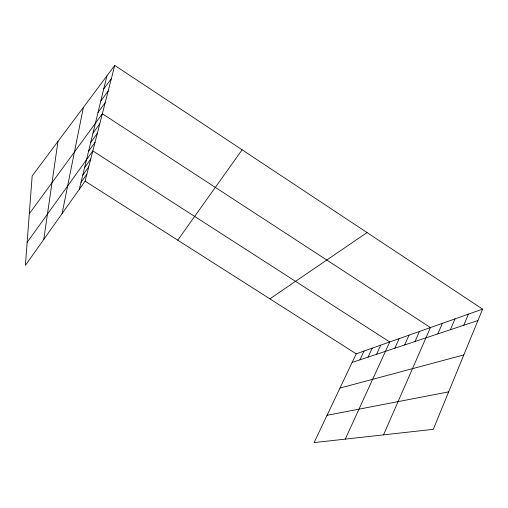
<?xml version="1.0" encoding="UTF-8"?>
<svg xmlns="http://www.w3.org/2000/svg" width="508" height="508" viewBox="0 0 508 508"><rect width="100%" height="100%" fill="white"/><g stroke="black" fill="none" stroke-linecap="round" stroke-linejoin="round"><path stroke-width="0.76" d="M43.783 239.414L57.982 141.408M62.103 213.57L83.376 107.404M79.318 189.294L106.915 75.87M114.732 65.405L32.156 175.997L25.4 265.347L85.084 181.159L114.732 65.405L482.6 309.124L433.299 429.324L314.096 442.595L356.216 353.835L482.6 309.124M463.74 325.272L468.382 314.154M450.399 329.717L454.997 318.891M437.82 333.902L442.366 323.355M383.534 434.861L430.435 327.577L102.349 113.748L29.299 213.792M415.017 341.497L419.462 331.457M404.66 344.945L409.048 335.14M394.818 348.221L399.155 338.645M345.262 439.128L389.738 341.973L92.831 150.908L27.14 242.373M376.53 354.311L380.759 345.148M368.021 357.143L372.199 348.177M359.899 359.848L364.026 351.072M82.741 175.216L88.767 166.77M80.988 182.423L86.881 174.136M177.743 240.176L242.113 149.79M84.582 167.653L90.748 159.036M88.557 151.314L95.021 142.348M90.71 142.481L97.333 133.331M92.977 133.16L99.771 123.806M98 112.522L105.162 102.756M100.787 101.073L108.153 91.084M103.753 88.881L111.341 78.657M269.875 298.85L367.036 232.562M352.133 362.433L477.907 320.554M339.973 388.068L463.81 354.927M327.044 415.315L448.659 391.871M85.084 181.159L356.216 353.835"/></g></svg>
